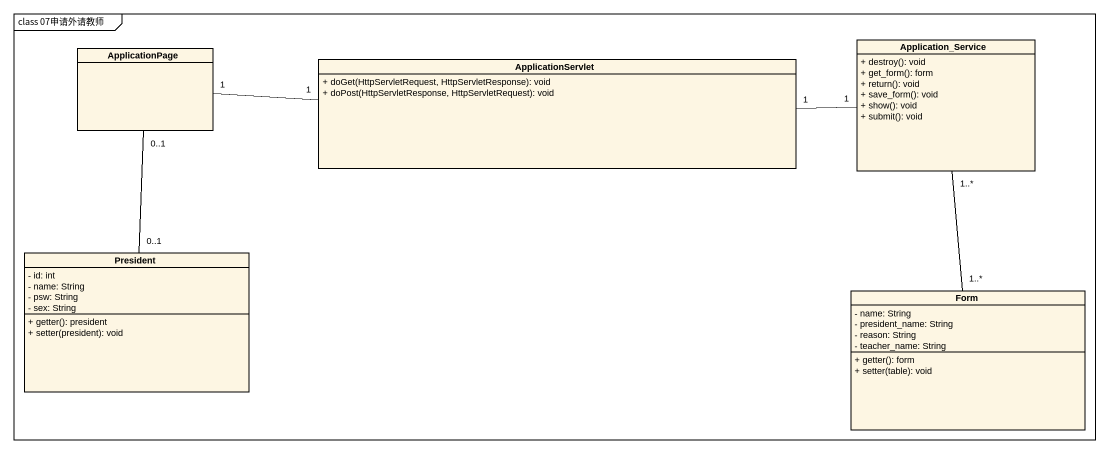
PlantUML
@startuml
mainframe class 07申请外请教师
hide circle
hide empty members
skinparam classAttributeIconSize 0
class ApplicationPage
class Application_Service {
  + destroy(): void
  + get_form(): form
  + return(): void
  + save_form(): void
  + show(): void
  + submit(): void
}
class ApplicationServlet {
  + doGet(HttpServletRequest, HttpServletResponse): void
  + doPost(HttpServletResponse, HttpServletRequest): void
}
class President {
  - id: int
  - name: String
  - psw: String
  - sex: String
  + getter(): president
  + setter(president): void
}
class Form {
  - name: String
  - president_name: String
  - reason: String
  - teacher_name: String
  + getter(): form
  + setter(table): void
}
ApplicationPage "1" -right- "1" ApplicationServlet
Application_Service "1" -left- "1" ApplicationServlet
Application_Service "1..*" -- "1..*" Form
President "0..1" -up- "0..1" ApplicationPage
@enduml
